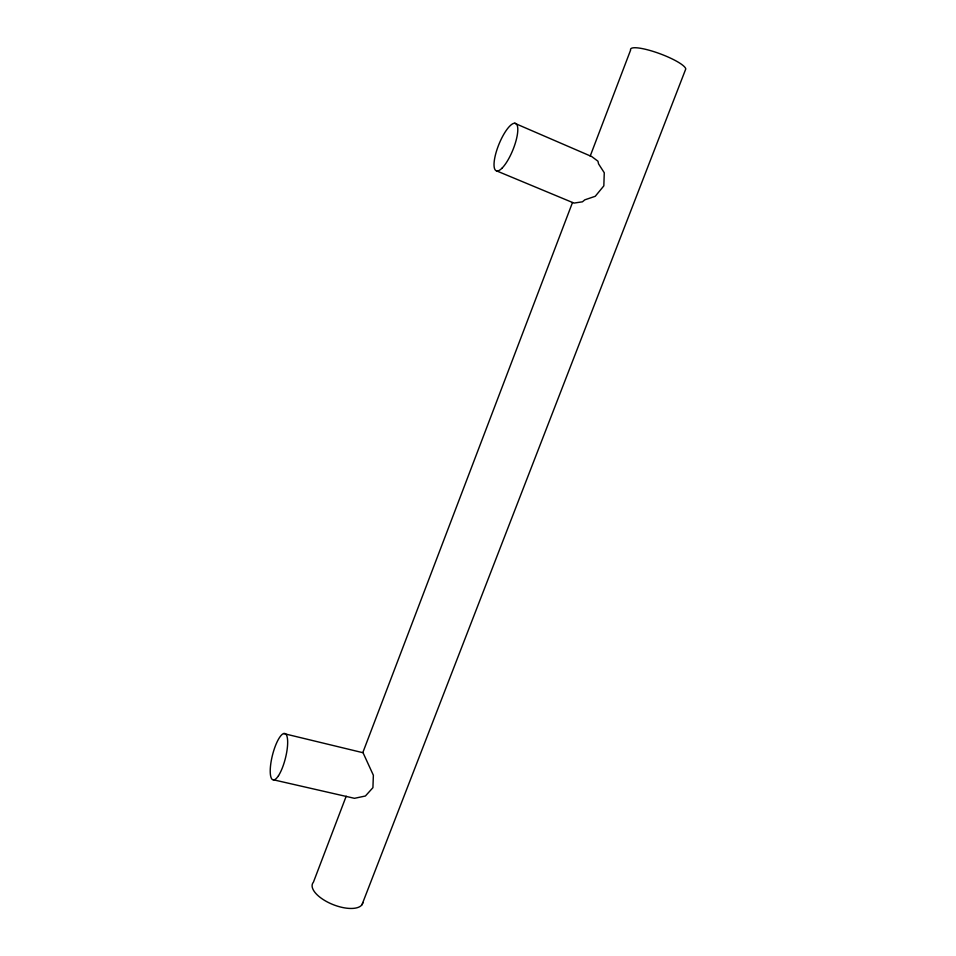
<?xml version="1.0" encoding="UTF-8"?>
<svg xmlns="http://www.w3.org/2000/svg" width="956" height="956" viewBox="0 0 956 956"><rect width="100%" height="100%" fill="white"/><g stroke="black" fill="none" stroke-linecap="round" stroke-linejoin="round"><path stroke-width="1.43" d="M346.192 796.228L313.425 882.185A26.959 11.819 21.6 0 0 332.485 904.364A26.959 11.819 21.6 0 0 362.898 902.512M362.838 752.551L572.501 202.517M590.199 156.091L630.602 50.094A29.409 5.927 20.4 0 1 656.497 52.508A29.409 5.927 20.4 0 1 685.775 68.963L361.954 904.782M273.99 779.929L354.473 798.32L365.407 796.001L372.924 787.672L373.366 775.244L363.041 752.731L283.681 733.563M496.881 171.005L573.97 203.09L582.443 201.812L584.809 199.84L595.253 196.291L603.834 185.87L604.264 172.749L598.552 163.87L597.954 161.206L591.716 156.545L514.663 123.252M278.519 775.639A23.936 6.656 -75.8 0 0 286.704 735.534A23.936 6.656 -75.8 0 0 271.6 758.98A23.936 6.656 -75.8 0 0 278.519 775.639M502.318 167.862A25.597 7.529 -67.9 0 0 517.531 126.503A25.597 7.529 -67.9 0 0 497.873 147.033A25.597 7.529 -67.9 0 0 502.318 167.862"/></g></svg>
